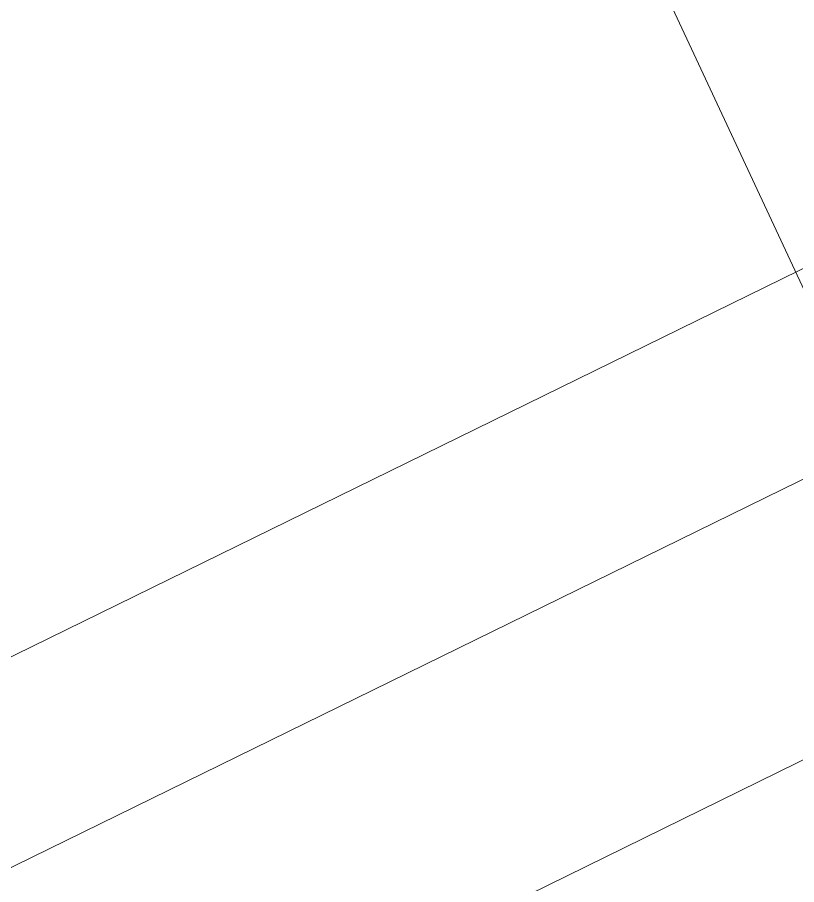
# Model space of a CAD drawing. Extents: x 2498567 to 2501210, y 7092229 to 7094464.
# Drawn here: x 2499037.544 to 2499038.781, y 7093250.413 to 7093251.788 of the extents above; entities that cross this region are included whole.
import ezdxf

# ---------------------------------------------------------------- set-up
doc = ezdxf.new("R2010")
doc.units = 0
doc.header["$MEASUREMENT"] = 0
doc.linetypes.add('HIDDEN', pattern=[0.375, 0.25, -0.125])
doc.layers.add('2', color=7, linetype='Continuous', lineweight=0)
doc.layers.add('GRID', color=254, linetype='HIDDEN')

msp = doc.modelspace()

# ---------------------------------------------------------------- linework, layer by layer
at = {"layer": '2', "color": 7, "linetype": 'Continuous', "lineweight": 0, "flags": 128}
for points in [[(2499049.842, 7093102.909), (2499049.728, 7093135.171), (2499049.515, 7093156.861), (2499049.132, 7093163.199), (2499048.384, 7093171.067), (2499047.659, 7093176.574), (2499046.755, 7093179.993), (2499044.756, 7093186.146), (2499042.512, 7093191.885), (2499039.299, 7093198.714), (2499034.579, 7093206.671), (2499031.008, 7093211.623), (2499025.626, 7093217.259), (2499018.515, 7093223.101), (2499013.469, 7093227.269), (2499010.427, 7093229.585), (2499009.173, 7093231.575), (2499008.93, 7093233.311), (2499009.5, 7093235.513), (2499010.506, 7093236.812), (2499011.386, 7093237.755), (2499030.558, 7093247.355), (2499047.59, 7093255.703)], [(2499050.142, 7093102.9107), (2499050.028, 7093135.173), (2499049.8149, 7093156.8715), (2499049.4311, 7093163.2223), (2499048.6821, 7093171.1008), (2499047.9539, 7093176.6322), (2499047.0429, 7093180.0778), (2499045.0386, 7093186.2471), (2499042.7877, 7093192.0036), (2499039.5643, 7093198.8547), (2499034.8302, 7093206.8356), (2499031.2392, 7093211.8152), (2499025.8304, 7093217.4793), (2499018.7057, 7093223.3326), (2499013.6555, 7093227.5041), (2499010.6519, 7093229.7908), (2499009.4612, 7093231.6804), (2499009.2354, 7093233.2935), (2499009.775, 7093235.3781), (2499010.7347, 7093236.6174), (2499011.5685, 7093237.5109), (2499030.6912, 7093247.0862), (2499047.722, 7093255.4336)], [(2499050.542, 7093102.9129), (2499050.428, 7093135.1757), (2499050.2148, 7093156.8856), (2499049.83, 7093163.2533), (2499049.0797, 7093171.1458), (2499048.3472, 7093176.7097), (2499047.4268, 7093180.1908), (2499045.4154, 7093186.3818), (2499043.1554, 7093192.1618), (2499039.9181, 7093199.0423), (2499035.1651, 7093207.055), (2499031.5476, 7093212.0716), (2499026.103, 7093217.773), (2499018.9601, 7093223.6413), (2499013.9041, 7093227.8175), (2499010.9517, 7093230.0653), (2499009.8454, 7093231.821), (2499009.6425, 7093233.2703), (2499010.1416, 7093235.1982), (2499011.0397, 7093236.3579), (2499011.8119, 7093237.1854), (2499030.8688, 7093246.7278), (2499047.8981, 7093255.0744)]]:
    msp.add_lwpolyline(points, dxfattribs=at)
at = {"layer": 'GRID', "color": 252, "linetype": 'HIDDEN', "lineweight": 0, "ltscale": 35}
msp.add_line((2498870.9644, 7093611.2861), (2499392.2529, 7092493.3096), dxfattribs=at)

doc.saveas('drawing.dxf')
